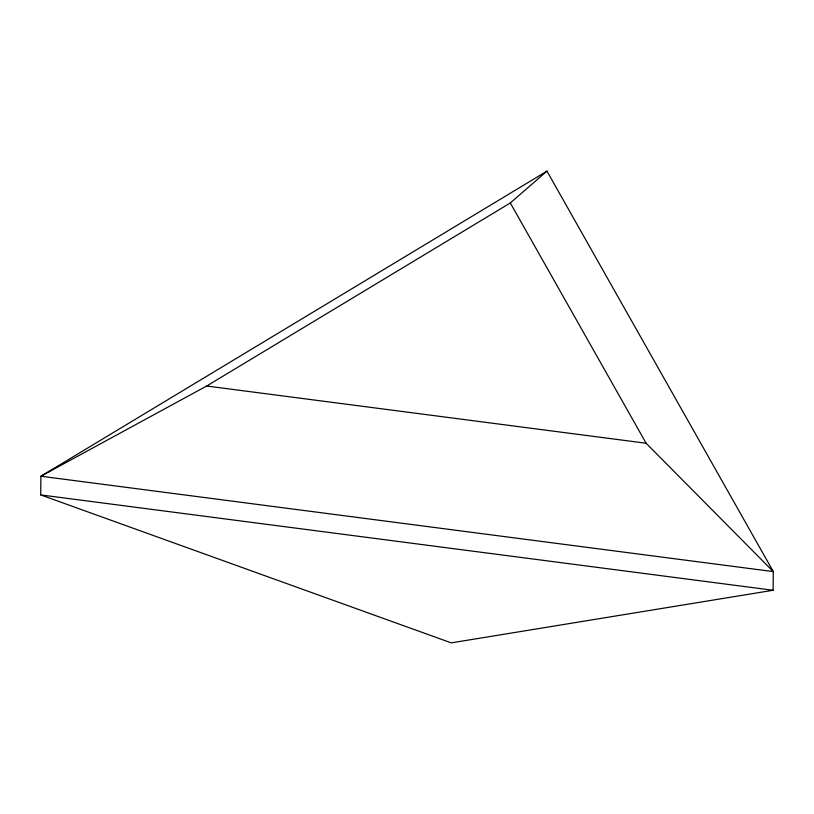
<?xml version="1.0" encoding="UTF-8"?>
<svg xmlns="http://www.w3.org/2000/svg" width="814" height="814" viewBox="0 0 814 814"><rect width="100%" height="100%" fill="white"/><g stroke="black" fill="none" stroke-linecap="round" stroke-linejoin="round"><path stroke-width="1.22" d="M40.7 494.912L40.893 476.231L546.957 171.133L773.3 571.601L773.107 590.272L451.241 642.867L40.7 494.912L773.107 590.272M510.317 202.961L646.123 443.233L773.3 571.601L40.893 476.231L206.675 386.019L510.317 202.961L546.957 171.133M206.675 386.019L646.123 443.233"/></g></svg>
